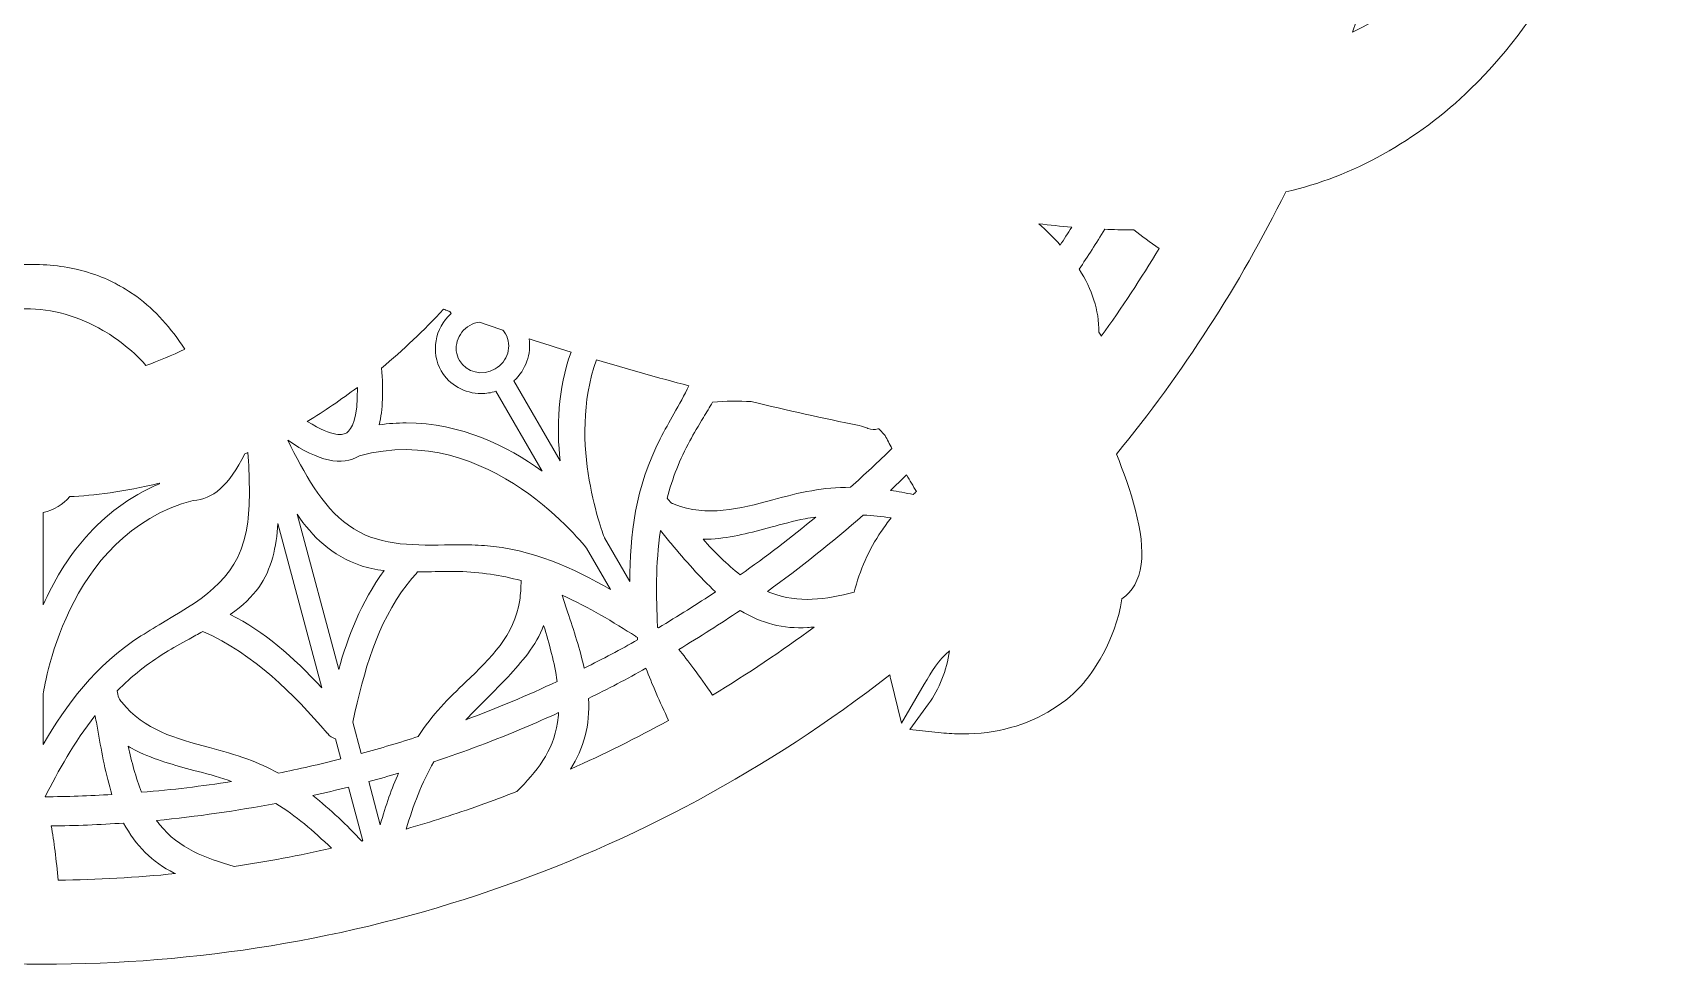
# Model space of a CAD drawing. Header units: millimetres. Extents: x 24 to 1458, y -318 to -24.
# Drawn here: x 1289.9 to 1457.6, y -318 to -222.5 of the extents above; entities that cross this region are included whole.
import ezdxf

# ---------------------------------------------------------------- set-up
doc = ezdxf.new("R2010")
doc.units = ezdxf.units.MM
doc.header["$MEASUREMENT"] = 0
doc.layers.add('Layer 1', color=7, linetype='Continuous')

msp = doc.modelspace()

# ---------------------------------------------------------------- linework, layer by layer
at = {"layer": 'Layer 1', "lineweight": 0}
for points, knots in [([(1450.06, -199.76), (1441.17, -211.04), (1433.61, -218.09), (1426.26, -221.92), (1425.91, -222.11), (1425.56, -222.28), (1425.19, -222.46), (1429.17, -210.97), (1431.65, -198.96), (1432.57, -186.73), (1435.46, -182.67), (1437.59, -178.06), (1438.89, -173.01), (1441.72, -162.01), (1440.25, -150.6), (1438.65, -141.89), (1438.65, -141.89), (1436.43, -129.85), (1436.43, -129.85), (1436.43, -129.85), (1434.96, -142), (1434.96, -142), (1434.18, -148.44), (1433.19, -153.93), (1431.95, -158.7), (1428.16, -126.94), (1414.15, -98.15), (1391.36, -75.36), (1386.45, -70.46), (1381.16, -65.88), (1375.62, -61.75), (1371.84, -54.53), (1366.21, -49.03), (1358.91, -45.38), (1350.46, -41.16), (1343.87, -39.79), (1331.86, -39.76), (1331.86, -39.76), (1331.77, -39.7), (1331.77, -39.7), (1331.77, -39.7), (1331.68, -39.66), (1331.68, -39.66), (1318.5, -35.72), (1304.76, -33.73), (1290.86, -33.73), (1277.04, -33.73), (1263.38, -35.71), (1250.25, -39.61), (1236.73, -39.43), (1229.9, -40.71), (1221.01, -45.1), (1212.74, -49.19), (1206.62, -55.64), (1202.85, -64.26), (1198.46, -67.73), (1194.25, -71.46), (1190.36, -75.36), (1178.25, -87.47), (1168.55, -101.4), (1161.52, -116.77), (1154.72, -131.63), (1150.59, -147.48), (1149.23, -163.89), (1147.17, -157.94), (1145.65, -150.56), (1144.58, -141.42), (1144.58, -141.42), (1143.15, -129.25), (1143.15, -129.25), (1143.15, -129.25), (1140.89, -141.29), (1140.89, -141.29), (1139.25, -149.99), (1137.73, -161.4), (1140.52, -172.41), (1142.16, -178.88), (1145.22, -184.76), (1149.37, -189.42), (1150.46, -200.93), (1152.94, -212.25), (1156.75, -223.1), (1155.46, -222.6), (1154.19, -222.02), (1152.95, -221.37), (1145.62, -217.5), (1138.09, -210.43), (1129.24, -199.11), (1129.24, -199.11), (1121.7, -189.46), (1121.7, -189.46), (1121.7, -189.46), (1126.02, -200.92), (1126.02, -200.92), (1129.15, -209.2), (1133.78, -219.73), (1141.9, -227.7), (1148.04, -233.73), (1155.66, -237.66), (1163.36, -238.78), (1167.64, -247.45), (1172.86, -255.72), (1178.87, -263.39), (1177.03, -267.47), (1174.99, -273), (1175.47, -276.57), (1175.69, -278.15), (1176.34, -279.33), (1177.42, -280.09), (1178.08, -284.55), (1180.56, -287.81), (1181.31, -288.7), (1182.15, -289.71), (1183.21, -290.63), (1184.49, -291.44), (1187.1, -293.11), (1190.3, -293.99), (1193.75, -294), (1194.51, -293.99), (1195.23, -293.96), (1195.89, -293.89), (1195.89, -293.89), (1199.12, -293.55), (1199.12, -293.55), (1199.12, -293.55), (1197.2, -290.94), (1197.2, -290.94), (1196.11, -289.43), (1195.37, -287.52), (1195.1, -285.48), (1196.21, -286.44), (1196.89, -287.61), (1197.65, -288.93), (1197.65, -288.93), (1199.96, -292.91), (1199.96, -292.91), (1199.96, -292.91), (1201.08, -288.45), (1201.08, -288.45), (1201.25, -287.77), (1201.37, -287.07), (1201.45, -286.34), (1213.95, -296.5), (1227.92, -304.37), (1242.97, -309.75), (1258.28, -315.22), (1274.39, -317.99), (1290.86, -317.99), (1322.72, -317.99), (1352.75, -307.74), (1377.75, -288.34), (1377.79, -288.5), (1377.82, -288.66), (1377.86, -288.81), (1377.86, -288.81), (1378.96, -293.27), (1378.96, -293.27), (1378.96, -293.27), (1381.28, -289.3), (1381.28, -289.3), (1382.05, -287.99), (1382.74, -286.82), (1383.86, -285.87), (1383.57, -287.9), (1382.83, -289.81), (1381.73, -291.31), (1381.73, -291.31), (1379.8, -293.92), (1379.8, -293.92), (1379.8, -293.92), (1383.03, -294.27), (1383.03, -294.27), (1383.74, -294.34), (1384.46, -294.38), (1385.21, -294.39), (1388.64, -294.39), (1391.83, -293.51), (1394.44, -291.86), (1395.72, -291.06), (1396.79, -290.14), (1397.63, -289.14), (1398.38, -288.25), (1400.87, -285), (1401.55, -280.54), (1402.64, -279.79), (1403.3, -278.61), (1403.52, -277.03), (1403.95, -273.89), (1402.39, -269.18), (1400.98, -265.72), (1407.77, -257.43), (1413.6, -248.39), (1418.33, -238.84), (1425.13, -237.33), (1431.85, -233.59), (1437.28, -228.3), (1445.43, -220.37), (1450.11, -209.85), (1453.27, -201.58), (1453.27, -201.58), (1457.64, -190.14), (1457.64, -190.14), (1457.64, -190.14), (1450.06, -199.76), (1450.06, -199.76)], [0, 0, 0, 0, 1, 1, 1, 2, 2, 2, 3, 3, 3, 4, 4, 4, 5, 5, 5, 6, 6, 6, 7, 7, 7, 8, 8, 8, 9, 9, 9, 10, 10, 10, 11, 11, 11, 12, 12, 12, 13, 13, 13, 14, 14, 14, 15, 15, 15, 16, 16, 16, 17, 17, 17, 18, 18, 18, 19, 19, 19, 20, 20, 20, 21, 21, 21, 22, 22, 22, 23, 23, 23, 24, 24, 24, 25, 25, 25, 26, 26, 26, 27, 27, 27, 28, 28, 28, 29, 29, 29, 30, 30, 30, 31, 31, 31, 32, 32, 32, 33, 33, 33, 34, 34, 34, 35, 35, 35, 36, 36, 36, 37, 37, 37, 38, 38, 38, 39, 39, 39, 40, 40, 40, 41, 41, 41, 42, 42, 42, 43, 43, 43, 44, 44, 44, 45, 45, 45, 46, 46, 46, 47, 47, 47, 48, 48, 48, 49, 49, 49, 50, 50, 50, 51, 51, 51, 52, 52, 52, 53, 53, 53, 54, 54, 54, 55, 55, 55, 56, 56, 56, 57, 57, 57, 58, 58, 58, 59, 59, 59, 60, 60, 60, 61, 61, 61, 62, 62, 62, 63, 63, 63, 64, 64, 64, 65, 65, 65, 66, 66, 66, 67, 67, 67, 68, 68, 68, 68]), ([(1395.22, -244.29), (1394.54, -243.54), (1393.79, -242.81), (1393.03, -242.1), (1394.15, -242.25), (1395.28, -242.37), (1396.4, -242.47), (1396.01, -243.08), (1395.61, -243.7), (1395.22, -244.29)], [0, 0, 0, 0, 1, 1, 1, 2, 2, 2, 3, 3, 3, 3]), ([(1399.43, -253.64), (1399.35, -253.5), (1399.27, -253.36), (1399.19, -253.23), (1399.18, -250.96), (1398.51, -248.84), (1397.16, -246.77), (1398.04, -245.46), (1398.92, -244.09), (1399.78, -242.68), (1400.67, -242.71), (1401.55, -242.73), (1402.42, -242.74), (1402.42, -242.74), (1402.76, -242.73), (1402.76, -242.73), (1403.57, -243.35), (1404.45, -243.99), (1405.36, -244.63), (1403.51, -247.7), (1401.53, -250.72), (1399.43, -253.64)], [0, 0, 0, 0, 1, 1, 1, 2, 2, 2, 3, 3, 3, 4, 4, 4, 5, 5, 5, 6, 6, 6, 7, 7, 7, 7]), ([(1289.16, -250.81), (1288.99, -250.81), (1288.82, -250.82), (1288.65, -250.82), (1284.38, -250.98), (1280.3, -253.07), (1277.59, -256.45), (1276.54, -256.07), (1275.48, -255.62), (1274.44, -255.13), (1274.71, -254.61), (1275, -254.12), (1275.3, -253.66), (1275.85, -252.77), (1276.46, -251.97), (1277.09, -251.28), (1277.8, -250.5), (1278.47, -249.88), (1279.15, -249.38), (1280.67, -248.25), (1282.31, -247.44), (1284, -246.99), (1284.03, -246.99), (1284.1, -246.96), (1284.16, -246.94), (1284.16, -246.94), (1284.16, -246.95), (1284.16, -246.95), (1284.37, -246.88), (1284.68, -246.81), (1284.99, -246.74), (1284.99, -246.74), (1285.14, -246.71), (1285.14, -246.71), (1285.27, -246.68), (1285.39, -246.66), (1285.5, -246.63), (1285.88, -246.56), (1286.33, -246.49), (1286.77, -246.43), (1286.77, -246.43), (1286.86, -246.41), (1286.86, -246.41), (1287.94, -246.3), (1288.92, -246.25), (1289.86, -246.28), (1291.87, -246.28), (1293.78, -246.54), (1295.52, -247.07), (1296.6, -247.41), (1297.43, -247.73), (1298.13, -248.09), (1298.22, -248.14), (1298.33, -248.19), (1298.35, -248.2), (1298.35, -248.2), (1298.45, -248.25), (1298.45, -248.25), (1298.61, -248.35), (1298.78, -248.44), (1298.82, -248.46), (1298.98, -248.55), (1299.15, -248.64), (1299.35, -248.77), (1299.46, -248.84), (1299.57, -248.91), (1299.74, -249.01), (1299.74, -249.01), (1300.58, -249.58), (1300.58, -249.58), (1302.43, -250.96), (1304.11, -252.8), (1305.5, -254.96), (1304.18, -255.61), (1302.84, -256.16), (1301.51, -256.63), (1300.01, -254.88), (1298.15, -253.64), (1297.11, -253.03), (1294.69, -251.6), (1291.87, -250.81), (1289.16, -250.81)], [0, 0, 0, 0, 1, 1, 1, 2, 2, 2, 3, 3, 3, 4, 4, 4, 5, 5, 5, 6, 6, 6, 7, 7, 7, 8, 8, 8, 9, 9, 9, 10, 10, 10, 11, 11, 11, 12, 12, 12, 13, 13, 13, 14, 14, 14, 15, 15, 15, 16, 16, 16, 17, 17, 17, 18, 18, 18, 19, 19, 19, 20, 20, 20, 21, 21, 21, 22, 22, 22, 23, 23, 23, 24, 24, 24, 25, 25, 25, 26, 26, 26, 27, 27, 27, 27]), ([(1325.67, -256.9), (1327.86, -255.06), (1329.98, -253.06), (1332.02, -250.86), (1332.18, -250.93), (1332.35, -250.99), (1332.51, -251.05), (1332.56, -251.07), (1332.61, -251.09), (1332.66, -251.1), (1332.66, -251.1), (1332.78, -251.31), (1332.78, -251.31), (1331.12, -252.82), (1330.68, -255.27), (1331.78, -257.19), (1332.61, -258.62), (1334.18, -259.51), (1335.87, -259.51), (1336.39, -259.51), (1336.89, -259.43), (1337.38, -259.28), (1337.38, -259.28), (1342.11, -267.46), (1342.11, -267.46), (1338.56, -264.87), (1333.8, -262.52), (1328.18, -262.52), (1327.29, -262.52), (1326.37, -262.58), (1325.43, -262.71), (1325.8, -261.17), (1325.85, -259.19), (1325.67, -256.9)], [0, 0, 0, 0, 1, 1, 1, 2, 2, 2, 3, 3, 3, 4, 4, 4, 5, 5, 5, 6, 6, 6, 7, 7, 7, 8, 8, 8, 9, 9, 9, 10, 10, 10, 11, 11, 11, 11]), ([(1338.37, -253.39), (1339.08, -254.62), (1338.6, -256.23), (1337.29, -256.99), (1335.99, -257.74), (1334.35, -257.35), (1333.64, -256.12), (1332.93, -254.89), (1333.41, -253.28), (1334.71, -252.52), (1335.03, -252.34), (1335.36, -252.23), (1335.7, -252.18), (1336.49, -252.45), (1337.29, -252.73), (1338.09, -253), (1338.19, -253.11), (1338.29, -253.24), (1338.37, -253.39)], [0, 0, 0, 0, 1, 1, 1, 2, 2, 2, 3, 3, 3, 4, 4, 4, 5, 5, 5, 6, 6, 6, 6]), ([(1343.96, -266.39), (1343.96, -266.39), (1339.23, -258.2), (1339.23, -258.2), (1340.46, -257.08), (1341.02, -255.44), (1340.78, -253.89), (1342.21, -254.36), (1343.64, -254.81), (1345.08, -255.26), (1343.72, -259.11), (1343.6, -263.03), (1343.96, -266.39)], [0, 0, 0, 0, 1, 1, 1, 2, 2, 2, 3, 3, 3, 4, 4, 4, 4]), ([(1348.52, -274.29), (1348.52, -274.29), (1344.6, -264.58), (1347.69, -256.05), (1350.82, -256.99), (1353.98, -257.88), (1357.17, -258.72), (1356.7, -259.66), (1356.17, -260.6), (1355.63, -261.58), (1355.16, -262.41), (1354.68, -263.26), (1354.22, -264.15), (1351.65, -269.12), (1351.12, -274.08), (1351.11, -278.78), (1351.11, -278.78), (1348.52, -274.29), (1348.52, -274.29)], [0, 0, 0, 0, 1, 1, 1, 2, 2, 2, 3, 3, 3, 4, 4, 4, 5, 5, 5, 6, 6, 6, 6]), ([(1322.09, -263.52), (1321.78, -263.73), (1320.74, -264.07), (1318.05, -262.36), (1319.8, -261.3), (1321.51, -260.14), (1323.18, -258.88), (1323.27, -262.11), (1322.59, -263.17), (1322.09, -263.52)], [0, 0, 0, 0, 1, 1, 1, 2, 2, 2, 3, 3, 3, 3]), ([(1369.75, -269.46), (1368.4, -269.69), (1367.06, -270.05), (1365.76, -270.4), (1362.31, -271.32), (1359.05, -272.19), (1355.66, -270.85), (1355.56, -270.81), (1355.47, -270.77), (1355.37, -270.73), (1355.22, -270.56), (1355.07, -270.39), (1354.92, -270.23), (1355.47, -268.18), (1356.23, -266.25), (1357.26, -264.35), (1357.66, -263.6), (1358.15, -262.8), (1358.66, -261.95), (1358.97, -261.44), (1359.28, -260.92), (1359.59, -260.4), (1360.94, -260.27), (1362.26, -260.26), (1363.56, -260.33), (1367.23, -261.22), (1370.92, -262.04), (1374.62, -262.78), (1374.91, -262.88), (1375.2, -262.97), (1375.48, -263.07), (1375.5, -263.08), (1375.52, -263.08), (1375.54, -263.09), (1375.85, -263.22), (1376.21, -263.23), (1376.54, -263.13), (1376.54, -263.13), (1376.62, -263.14), (1376.62, -263.14), (1376.62, -263.14), (1377.27, -263.8), (1377.27, -263.8), (1377.5, -264.24), (1377.73, -264.68), (1377.97, -265.14), (1376.6, -266.48), (1375.17, -267.81), (1373.71, -269.11), (1372.34, -269.12), (1371.05, -269.23), (1369.75, -269.46)], [0, 0, 0, 0, 1, 1, 1, 2, 2, 2, 3, 3, 3, 4, 4, 4, 5, 5, 5, 6, 6, 6, 7, 7, 7, 8, 8, 8, 9, 9, 9, 10, 10, 10, 11, 11, 11, 12, 12, 12, 13, 13, 13, 14, 14, 14, 15, 15, 15, 16, 16, 16, 17, 17, 17, 17]), ([(1336.23, -275.09), (1335.36, -275.02), (1334.48, -275.01), (1333.61, -275.01), (1333.11, -275.01), (1332.62, -275.01), (1332.13, -275.02), (1328.56, -275.06), (1325.2, -275.1), (1322.26, -273), (1319.53, -271.04), (1317.73, -267.66), (1316.04, -264.29), (1319.21, -266.45), (1321.58, -266.98), (1323.4, -265.89), (1336.63, -262.26), (1346.67, -275.36), (1346.67, -275.36), (1346.67, -275.36), (1349.12, -279.6), (1349.12, -279.6), (1345.32, -277.39), (1341.13, -275.46), (1336.23, -275.09)], [0, 0, 0, 0, 1, 1, 1, 2, 2, 2, 3, 3, 3, 4, 4, 4, 5, 5, 5, 6, 6, 6, 7, 7, 7, 8, 8, 8, 8]), ([(1290.99, -290.28), (1290.99, -290.28), (1293.14, -273.94), (1306.36, -270.45), (1308.34, -270.41), (1310.05, -268.88), (1311.65, -265.69), (1311.76, -265.64), (1311.86, -265.59), (1311.97, -265.55), (1312.11, -267.95), (1312.23, -270.41), (1311.95, -272.69), (1311.25, -278.22), (1307.66, -280.35), (1303.5, -282.83), (1302.69, -283.31), (1301.84, -283.81), (1301, -284.35), (1296.29, -287.37), (1293.34, -291.4), (1290.99, -295.47), (1290.99, -295.47), (1290.99, -290.28), (1290.99, -290.28)], [0, 0, 0, 0, 1, 1, 1, 2, 2, 2, 3, 3, 3, 4, 4, 4, 5, 5, 5, 6, 6, 6, 7, 7, 7, 8, 8, 8, 8]), ([(1380.15, -269.86), (1379.39, -269.69), (1378.61, -269.54), (1377.83, -269.43), (1378.38, -268.91), (1378.93, -268.38), (1379.48, -267.85), (1379.81, -268.41), (1380.14, -268.98), (1380.49, -269.56), (1380.37, -269.65), (1380.26, -269.75), (1380.15, -269.86)], [0, 0, 0, 0, 1, 1, 1, 2, 2, 2, 3, 3, 3, 4, 4, 4, 4]), ([(1302.92, -268.76), (1296.63, -271.38), (1293.03, -276.54), (1290.99, -281.16), (1290.99, -281.16), (1290.99, -271.7), (1290.99, -271.7), (1292.08, -271.47), (1293.03, -270.87), (1293.7, -270.07), (1296.14, -269.95), (1299.29, -269.58), (1302.87, -268.7), (1302.89, -268.72), (1302.91, -268.74), (1302.92, -268.76)], [0, 0, 0, 0, 1, 1, 1, 2, 2, 2, 3, 3, 3, 4, 4, 4, 5, 5, 5, 5]), ([(1313.08, -279.37), (1314.4, -277.53), (1314.9, -275.17), (1315.04, -272.83), (1315.04, -272.83), (1319.55, -289.66), (1319.55, -289.66), (1316.55, -286.45), (1313.66, -283.91), (1310.15, -282.14), (1311.45, -281.22), (1312.4, -280.32), (1313.08, -279.37)], [0, 0, 0, 0, 1, 1, 1, 2, 2, 2, 3, 3, 3, 4, 4, 4, 4]), ([(1321.27, -287.78), (1321.27, -287.78), (1317, -271.87), (1317, -271.87), (1318.56, -274.14), (1320.59, -276.16), (1323.52, -277.13), (1324.24, -277.37), (1325.03, -277.54), (1325.92, -277.65), (1323.54, -280.91), (1322.2, -284.49), (1321.27, -287.78)], [0, 0, 0, 0, 1, 1, 1, 2, 2, 2, 3, 3, 3, 4, 4, 4, 4]), ([(1358.62, -274.44), (1358.9, -274.44), (1359.17, -274.44), (1359.45, -274.42), (1361.56, -274.29), (1363.59, -273.74), (1365.55, -273.21), (1366.71, -272.89), (1367.91, -272.57), (1369.09, -272.34), (1369.45, -272.27), (1369.8, -272.21), (1370.16, -272.16), (1367.64, -274.25), (1365.05, -276.24), (1362.43, -278.08), (1361.06, -277.03), (1359.79, -275.74), (1358.62, -274.44)], [0, 0, 0, 0, 1, 1, 1, 2, 2, 2, 3, 3, 3, 4, 4, 4, 5, 5, 5, 6, 6, 6, 6]), ([(1376.87, -273.64), (1375.62, -275.49), (1374.67, -277.63), (1374.09, -279.87), (1371.2, -280.6), (1368.42, -281.05), (1365.55, -279.92), (1365.44, -279.88), (1365.32, -279.83), (1365.21, -279.78), (1368.56, -277.37), (1371.86, -274.74), (1375.03, -271.96), (1375.99, -272.01), (1376.94, -272.11), (1377.89, -272.26), (1377.53, -272.71), (1377.19, -273.17), (1376.87, -273.64)], [0, 0, 0, 0, 1, 1, 1, 2, 2, 2, 3, 3, 3, 4, 4, 4, 5, 5, 5, 6, 6, 6, 6]), ([(1354.24, -273.55), (1354.61, -274), (1354.99, -274.44), (1355.36, -274.89), (1356.8, -276.6), (1358.28, -278.36), (1359.9, -279.82), (1358, -281.09), (1356.03, -282.32), (1354.04, -283.5), (1354.01, -283.48), (1353.98, -283.46), (1353.95, -283.44), (1353.95, -283.42), (1353.95, -283.39), (1353.95, -283.36), (1353.81, -280.41), (1353.74, -276.97), (1354.24, -273.55)], [0, 0, 0, 0, 1, 1, 1, 2, 2, 2, 3, 3, 3, 4, 4, 4, 5, 5, 5, 6, 6, 6, 6]), ([(1328.28, -279.07), (1328.58, -278.68), (1328.92, -278.28), (1329.36, -277.79), (1329.83, -277.78), (1330.3, -277.77), (1330.78, -277.76), (1331.75, -277.73), (1332.67, -277.71), (1333.57, -277.74), (1335.79, -277.81), (1337.88, -278.11), (1339.96, -278.68), (1339.96, -279.39), (1339.92, -280.05), (1339.82, -280.68), (1339.26, -284.32), (1336.85, -286.62), (1334.3, -289.06), (1333.44, -289.88), (1332.56, -290.72), (1331.74, -291.63), (1330.9, -292.55), (1330.14, -293.54), (1329.43, -294.65), (1327.55, -295.26), (1325.59, -295.85), (1323.57, -296.39), (1323.57, -296.39), (1322.71, -293.17), (1322.71, -293.17), (1323.9, -287.86), (1325.15, -283.13), (1328.28, -279.07)], [0, 0, 0, 0, 1, 1, 1, 2, 2, 2, 3, 3, 3, 4, 4, 4, 5, 5, 5, 6, 6, 6, 7, 7, 7, 8, 8, 8, 9, 9, 9, 10, 10, 10, 11, 11, 11, 11]), ([(1344.16, -280.17), (1346.9, -281.39), (1349.48, -282.96), (1351.69, -284.38), (1351.71, -284.39), (1351.73, -284.41), (1351.75, -284.42), (1351.8, -284.45), (1351.85, -284.49), (1351.9, -284.52), (1351.9, -284.59), (1351.9, -284.66), (1351.91, -284.74), (1350.16, -285.73), (1348.32, -286.71), (1346.43, -287.65), (1346.01, -285.73), (1345.36, -283.78), (1344.73, -281.89), (1344.54, -281.32), (1344.35, -280.75), (1344.16, -280.17)], [0, 0, 0, 0, 1, 1, 1, 2, 2, 2, 3, 3, 3, 4, 4, 4, 5, 5, 5, 6, 6, 6, 7, 7, 7, 7]), ([(1359.59, -290.4), (1358.18, -288.39), (1357.04, -286.84), (1356.14, -285.72), (1358.28, -284.44), (1360.38, -283.1), (1362.41, -281.73), (1364.58, -283.06), (1366.85, -283.64), (1369.33, -283.49), (1369.56, -283.47), (1369.79, -283.45), (1370.01, -283.43), (1366.64, -285.92), (1363.16, -288.25), (1359.59, -290.4)], [0, 0, 0, 0, 1, 1, 1, 2, 2, 2, 3, 3, 3, 4, 4, 4, 5, 5, 5, 5]), ([(1336.49, -290.71), (1337.91, -289.29), (1339.38, -287.83), (1340.64, -286.17), (1341.34, -285.24), (1341.89, -284.28), (1342.27, -283.27), (1342.86, -285.17), (1343.39, -287.1), (1343.66, -289.01), (1340.62, -290.43), (1337.48, -291.75), (1334.3, -292.94), (1335.02, -292.18), (1335.76, -291.44), (1336.49, -290.71)], [0, 0, 0, 0, 1, 1, 1, 2, 2, 2, 3, 3, 3, 4, 4, 4, 5, 5, 5, 5]), ([(1308.02, -295.79), (1304.57, -294.86), (1301.31, -293.98), (1299.04, -291.13), (1298.93, -290.99), (1298.82, -290.85), (1298.72, -290.7), (1298.67, -290.45), (1298.61, -290.2), (1298.56, -289.96), (1300.06, -288.46), (1301.69, -287.18), (1303.53, -286.04), (1304.25, -285.59), (1305.07, -285.14), (1305.94, -284.66), (1306.4, -284.41), (1306.86, -284.16), (1307.33, -283.89), (1312.71, -286.23), (1316.58, -290.31), (1320.09, -294.3), (1320.11, -294.32), (1320.13, -294.33), (1320.14, -294.35), (1320.33, -294.61), (1320.63, -294.8), (1320.95, -294.88), (1320.95, -294.88), (1321.5, -296.94), (1321.5, -296.94), (1319.32, -297.5), (1317.16, -297.99), (1315.09, -298.4), (1314.04, -297.83), (1313.01, -297.36), (1311.94, -296.97), (1310.65, -296.5), (1309.31, -296.14), (1308.02, -295.79)], [0, 0, 0, 0, 1, 1, 1, 2, 2, 2, 3, 3, 3, 4, 4, 4, 5, 5, 5, 6, 6, 6, 7, 7, 7, 8, 8, 8, 9, 9, 9, 10, 10, 10, 11, 11, 11, 12, 12, 12, 13, 13, 13, 13]), ([(1345.02, -297.99), (1346.42, -295.86), (1347.03, -293.48), (1346.87, -290.75), (1348.84, -289.78), (1350.82, -288.75), (1352.76, -287.66), (1353.35, -289.21), (1354.19, -291.1), (1355.08, -293), (1351.8, -294.8), (1348.44, -296.47), (1345.02, -297.99)], [0, 0, 0, 0, 1, 1, 1, 2, 2, 2, 3, 3, 3, 4, 4, 4, 4]), ([(1296.29, -292.52), (1296.3, -292.53), (1296.31, -292.54), (1296.32, -292.55), (1296.42, -293.11), (1296.52, -293.67), (1296.62, -294.22), (1297, -296.36), (1297.39, -298.57), (1298.03, -300.59), (1295.71, -300.73), (1293.41, -300.81), (1291.17, -300.83), (1292.52, -298.21), (1294.17, -295.21), (1296.29, -292.52)], [0, 0, 0, 0, 1, 1, 1, 2, 2, 2, 3, 3, 3, 4, 4, 4, 5, 5, 5, 5]), ([(1343.7, -293.22), (1343.24, -296.2), (1341.54, -298.28), (1339.54, -300.27), (1338.29, -300.76), (1337.04, -301.24), (1335.78, -301.69), (1333.28, -302.58), (1330.75, -303.39), (1328.2, -304.13), (1328.9, -301.71), (1329.77, -299.4), (1331.02, -297.25), (1334.19, -296.19), (1337.33, -295.01), (1340.34, -293.73), (1341.41, -293.28), (1342.55, -292.78), (1343.81, -292.2), (1343.79, -292.55), (1343.75, -292.89), (1343.7, -293.22)], [0, 0, 0, 0, 1, 1, 1, 2, 2, 2, 3, 3, 3, 4, 4, 4, 5, 5, 5, 6, 6, 6, 7, 7, 7, 7]), ([(1310.28, -299.26), (1307.27, -299.74), (1304.19, -300.11), (1301.07, -300.37), (1300.47, -298.86), (1300.04, -297.2), (1299.7, -295.65), (1299.98, -295.82), (1300.25, -295.97), (1300.54, -296.11), (1302.43, -297.06), (1304.46, -297.59), (1306.42, -298.12), (1307.59, -298.42), (1308.78, -298.74), (1309.93, -299.14), (1310.05, -299.18), (1310.16, -299.22), (1310.28, -299.26)], [0, 0, 0, 0, 1, 1, 1, 2, 2, 2, 3, 3, 3, 4, 4, 4, 5, 5, 5, 6, 6, 6, 6]), ([(1325.53, -303.69), (1325.53, -303.69), (1324.35, -299.27), (1324.35, -299.27), (1325.43, -298.98), (1326.44, -298.69), (1327.41, -298.4), (1326.71, -299.96), (1326.1, -301.68), (1325.53, -303.69)], [0, 0, 0, 0, 1, 1, 1, 2, 2, 2, 3, 3, 3, 3]), ([(1323.63, -305.36), (1322.1, -303.74), (1320.45, -302.13), (1318.61, -300.71), (1319.86, -300.42), (1321.09, -300.13), (1322.28, -299.83), (1322.28, -299.83), (1323.75, -305.33), (1323.75, -305.33), (1323.71, -305.34), (1323.67, -305.35), (1323.63, -305.36)], [0, 0, 0, 0, 1, 1, 1, 2, 2, 2, 3, 3, 3, 4, 4, 4, 4]), ([(1310.57, -307.96), (1307.62, -307.13), (1304.89, -306.15), (1302.92, -303.67), (1302.81, -303.54), (1302.71, -303.4), (1302.6, -303.25), (1306.71, -302.86), (1310.82, -302.27), (1314.83, -301.5), (1316.86, -302.77), (1318.69, -304.31), (1320.52, -306.1), (1317.23, -306.85), (1313.91, -307.47), (1310.57, -307.96)], [0, 0, 0, 0, 1, 1, 1, 2, 2, 2, 3, 3, 3, 4, 4, 4, 5, 5, 5, 5]), ([(1292.52, -309.38), (1292.33, -307.32), (1292.09, -305.37), (1291.8, -303.82), (1294.3, -303.79), (1296.79, -303.69), (1299.23, -303.52), (1300.45, -305.84), (1302.15, -307.52), (1304.42, -308.65), (1304.45, -308.67), (1304.49, -308.68), (1304.53, -308.7), (1300.56, -309.1), (1296.55, -309.33), (1292.52, -309.38)], [0, 0, 0, 0, 1, 1, 1, 2, 2, 2, 3, 3, 3, 4, 4, 4, 5, 5, 5, 5])]:
    msp.add_open_spline(points, degree=3, knots=knots, dxfattribs=at)

doc.saveas('drawing.dxf')
